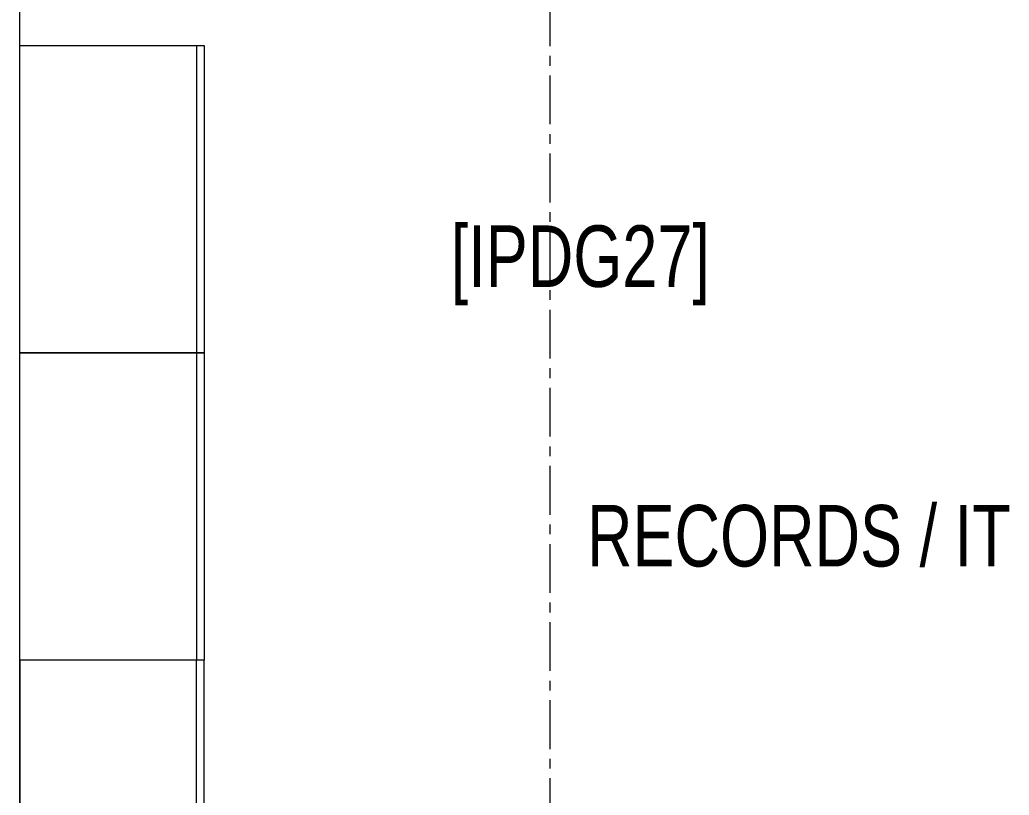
# Model space of a CAD drawing. Header units: millimetres. Extents: x 26027 to 581921, y 7230 to 233891.
# Drawn here: x 507874 to 511092, y 128771 to 131293 of the extents above; entities that cross this region are included whole.
import ezdxf

# ---------------------------------------------------------------- set-up
doc = ezdxf.new("R2010")
doc.units = ezdxf.units.MM
doc.header["$LTSCALE"] = 5
doc.linetypes.add('CENTER', pattern=[50.8, 31.75, -6.35, 6.35, -6.35])
for name, color, linetype, lineweight in [('72_EGR_BASE_TEXT', 252, 'Continuous', 5), ('Medical Equipment and Furniture', 252, 'Continuous', 0), ('Medical Equipment and Furniture1', 252, 'Continuous', 5), ('Walls', 252, 'Continuous', 5)]:
    doc.layers.add(name, color=color, linetype=linetype, lineweight=lineweight)
doc.layers.add('axes', color=252, linetype='Continuous')
doc.styles.add('X3G_ENTITY_2587EA', font='swisscl.ttf', dxfattribs={"height": 200})

# ---------------------------------------------------------------- blocks, each defined once
blk = doc.blocks.new('CUPBOARD - GLASS TOP - LOCKABLE - 200x100x60')
at = {"layer": 'Medical Equipment and Furniture1'}
blk.add_line((283.1819, -205.0074, 0), (284.1819, -205.0074, 0), dxfattribs=at)
at = {"layer": 'Medical Equipment and Furniture1', "elevation": 0}
blk.add_lwpolyline([(284.1819, -204.4324), (283.1819, -204.4324), (283.1819, -205.0324), (284.1819, -205.0324)], close=True, dxfattribs=at)

msp = doc.modelspace()

# ---------------------------------------------------------------- linework, layer by layer
at = {"layer": 'axes', "linetype": 'CENTER', "lineweight": 0}
msp.add_line((509599.2, 120285.6, 0), (509599.2, 210035.3, 0), dxfattribs=at)
at = {"layer": 'Walls'}
msp.add_line((507873.8, 126625.3), (507873.8, 133530.3), dxfattribs=at)

# ---------------------------------------------------------------- block references
at = {"layer": 'Medical Equipment and Furniture', "yscale": 1000, "zscale": 1000}
for p, xscale, rotation in [((303441.3, 414392.2, 0), -1000, 90), ((303441.3, 413392.2, 0), -1000, 90), ((303441.3, -154971.6, 0), 1000, 90.00000000000001)]:
    msp.add_blockref('CUPBOARD - GLASS TOP - LOCKABLE - 200x100x60', p, dxfattribs=dict(at, xscale=xscale, rotation=rotation))

# ---------------------------------------------------------------- texts
at = {"layer": '72_EGR_BASE_TEXT', "char_height": 200, "attachment_point": 2, "style": 'X3G_ENTITY_2587EA'}
for s, insert in [('[IPDG27]', (509697.1, 130624.6)), ('RECORDS / IT', (510407.9, 129715.3))]:
    msp.add_mtext(s, dxfattribs=dict(at, insert=insert))

doc.saveas('drawing.dxf')
